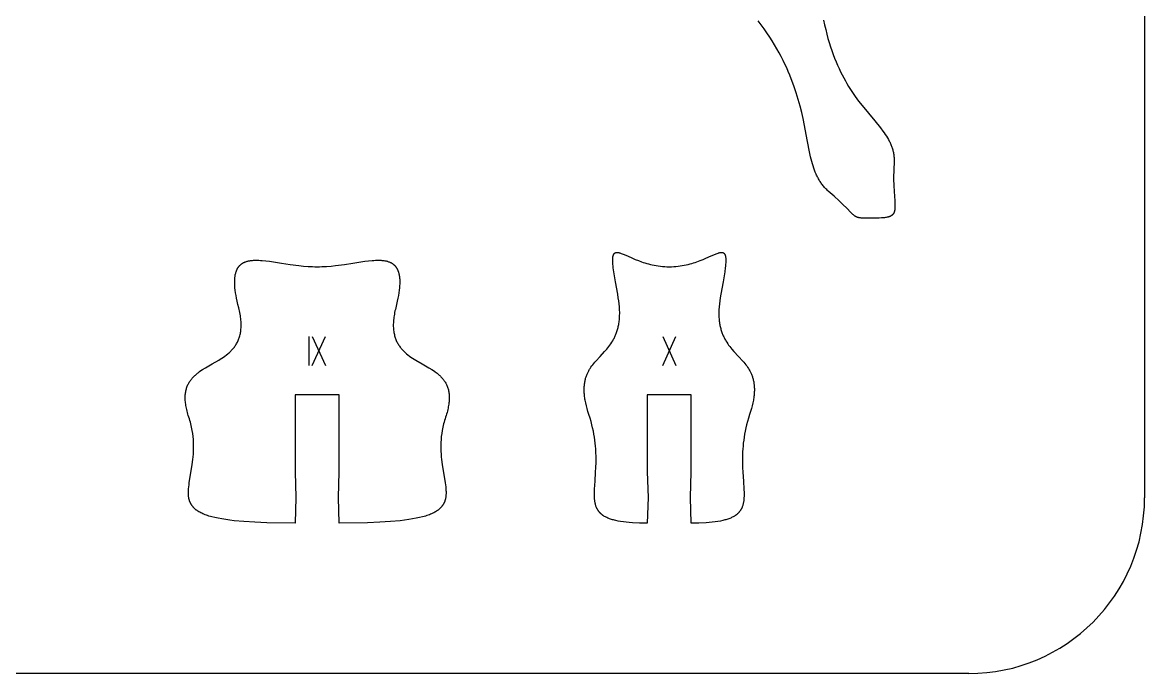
# Model space of a CAD drawing. Extents: x 1 to 221, y 1 to 131.
# Drawn here: x 144.8 to 221.4, y 1.1 to 45.6 of the extents above; entities that cross this region are included whole.
import ezdxf

# ---------------------------------------------------------------- set-up
doc = ezdxf.new("R2010")
doc.units = 0
doc.header["$MEASUREMENT"] = 0
doc.layers.add('DEFAULT', color=18, linetype='CONTINUOUS')

msp = doc.modelspace()

# ---------------------------------------------------------------- linework, layer by layer
at = {"layer": 'DEFAULT', "color": 1}
for p, q in [((221.39, 119.138), (221.39, 13.138)), ((166.396, 20.158), (163.397, 20.158)), ((163.397, 20.158), (163.397, 14.905)), ((166.396, 14.905), (166.396, 20.158)), ((190.433, 20.158), (187.434, 20.158)), ((187.434, 20.158), (187.434, 14.905)), ((190.433, 14.905), (190.433, 20.158)), ((163.397, 14.905), (163.446, 13.155)), ((166.346, 13.155), (166.396, 14.905)), ((187.434, 14.905), (187.484, 13.155)), ((190.383, 13.155), (190.433, 14.905)), ((163.446, 13.155), (163.397, 11.405)), ((166.396, 11.405), (166.346, 13.155)), ((187.484, 13.155), (187.434, 11.405)), ((190.433, 11.405), (190.383, 13.155)), ((209.39, 1.138), (13.39, 1.138))]:
    msp.add_line(p, q, dxfattribs=at)
at = {"layer": 'DEFAULT', "color": 250}
for p, q in [((164.339, 22.158), (164.339, 24.154)), ((164.562, 24.154), (165.452, 22.158)), ((164.562, 22.158), (165.452, 24.154)), ((188.487, 24.154), (189.378, 22.158)), ((188.487, 22.158), (189.378, 24.154))]:
    msp.add_line(p, q, dxfattribs=at)
at = {"layer": 'DEFAULT', "color": 1}
for points in [[(199.794, 34.072), (199.739, 34.121), (199.686, 34.17), (199.635, 34.221), (199.585, 34.272), (199.536, 34.325), (199.489, 34.378), (199.443, 34.432), (199.399, 34.488), (199.357, 34.544), (199.315, 34.601), (199.275, 34.659), (199.236, 34.718), (199.198, 34.778), (199.162, 34.839), (199.127, 34.901), (199.093, 34.964), (199.059, 35.028), (199.027, 35.093), (198.996, 35.158), (198.966, 35.225), (198.909, 35.361), (198.855, 35.5), (198.805, 35.643), (198.757, 35.79), (198.712, 35.94), (198.669, 36.094), (198.59, 36.412), (198.517, 36.744), (198.378, 37.449), (198.073, 39.017), (197.977, 39.44), (197.869, 39.876), (197.747, 40.324), (197.607, 40.784), (197.448, 41.255), (197.268, 41.737), (197.169, 41.983), (197.064, 42.231), (196.953, 42.482), (196.834, 42.736), (196.709, 42.993), (196.576, 43.252), (196.435, 43.514), (196.287, 43.778), (196.13, 44.045), (195.965, 44.315), (195.791, 44.587), (195.608, 44.862), (195.416, 45.139), (195.213, 45.419), (195.001, 45.701)], [(199.476, 45.738), (199.544, 45.411), (199.617, 45.095), (199.693, 44.788), (199.773, 44.491), (199.857, 44.204), (199.944, 43.926), (200.034, 43.657), (200.127, 43.397), (200.223, 43.145), (200.322, 42.901), (200.423, 42.666), (200.526, 42.438), (200.632, 42.217), (200.739, 42.004), (200.848, 41.798), (200.958, 41.598), (201.069, 41.405), (201.182, 41.218), (201.409, 40.862), (201.638, 40.527), (201.867, 40.213), (202.096, 39.916), (202.963, 38.867), (203.348, 38.397), (203.523, 38.169), (203.606, 38.055), (203.684, 37.942), (203.759, 37.829), (203.83, 37.715), (203.897, 37.601), (203.959, 37.486), (203.988, 37.428), (204.016, 37.37), (204.043, 37.312), (204.069, 37.253), (204.093, 37.193), (204.116, 37.134), (204.138, 37.074), (204.159, 37.013), (204.178, 36.952), (204.196, 36.89), (204.212, 36.828), (204.227, 36.765), (204.241, 36.701), (204.253, 36.637), (204.263, 36.572), (204.272, 36.506), (204.28, 36.44), (204.285, 36.373), (204.29, 36.305), (204.292, 36.236), (204.293, 36.166), (204.293, 36.095), (204.29, 36.023), (204.286, 35.951)], [(204.286, 35.951), (204.27, 35.665), (204.259, 35.394), (204.255, 35.137), (204.254, 34.894), (204.265, 34.447), (204.285, 34.051), (204.33, 33.4), (204.338, 33.265), (204.343, 33.14), (204.344, 33.024), (204.343, 32.97), (204.341, 32.918), (204.338, 32.869), (204.333, 32.822), (204.33, 32.799), (204.327, 32.777), (204.323, 32.755), (204.319, 32.734), (204.314, 32.713), (204.31, 32.693), (204.304, 32.673), (204.298, 32.654), (204.292, 32.636), (204.285, 32.618), (204.278, 32.6), (204.274, 32.592), (204.27, 32.583), (204.266, 32.575), (204.262, 32.566), (204.258, 32.558), (204.253, 32.55), (204.249, 32.542), (204.244, 32.535), (204.239, 32.527), (204.234, 32.519), (204.229, 32.512), (204.224, 32.505), (204.218, 32.498), (204.213, 32.49), (204.207, 32.483), (204.201, 32.477), (204.195, 32.47), (204.189, 32.463), (204.183, 32.457), (204.176, 32.45), (204.17, 32.444), (204.163, 32.438), (204.156, 32.432), (204.149, 32.426), (204.142, 32.42), (204.134, 32.414), (204.127, 32.408), (204.119, 32.403), (204.111, 32.397), (204.103, 32.392), (204.095, 32.387), (204.087, 32.382), (204.069, 32.371), (204.051, 32.362), (204.033, 32.353), (204.013, 32.344), (203.993, 32.335), (203.972, 32.327), (203.95, 32.319), (203.928, 32.312), (203.905, 32.305), (203.881, 32.298), (203.856, 32.292), (203.83, 32.286), (203.804, 32.28), (203.749, 32.27), (203.69, 32.261), (203.627, 32.253), (203.561, 32.247), (203.492, 32.241), (203.418, 32.237), (203.259, 32.231), (203.084, 32.229)], [(203.084, 32.229), (202.471, 32.224), (202.248, 32.224), (202.153, 32.225), (202.068, 32.229), (202.028, 32.232), (201.99, 32.235), (201.955, 32.239), (201.92, 32.244), (201.888, 32.25), (201.872, 32.253), (201.856, 32.257), (201.841, 32.26), (201.826, 32.264), (201.812, 32.268), (201.797, 32.273), (201.783, 32.277), (201.769, 32.282), (201.755, 32.287), (201.742, 32.293), (201.728, 32.299), (201.715, 32.305), (201.701, 32.311), (201.688, 32.318), (201.675, 32.325), (201.662, 32.332), (201.649, 32.34), (201.636, 32.348), (201.623, 32.356), (201.61, 32.365), (201.584, 32.383), (201.558, 32.403), (201.531, 32.425), (201.504, 32.448), (201.476, 32.473), (201.417, 32.528), (201.353, 32.59), (201.028, 32.921), (200.807, 33.143), (200.534, 33.406), (200.199, 33.715), (199.794, 34.072)], [(185.413, 27.023), (185.254, 27.876), (185.145, 28.553), (185.109, 28.831), (185.096, 28.956), (185.086, 29.071), (185.079, 29.178), (185.075, 29.276), (185.074, 29.365), (185.075, 29.407), (185.076, 29.447), (185.079, 29.485), (185.082, 29.52), (185.086, 29.554), (185.09, 29.586), (185.093, 29.602), (185.096, 29.617), (185.099, 29.631), (185.102, 29.645), (185.106, 29.659), (185.109, 29.672), (185.113, 29.684), (185.117, 29.697), (185.121, 29.708), (185.126, 29.72), (185.13, 29.731), (185.135, 29.741), (185.14, 29.751), (185.145, 29.761), (185.151, 29.771), (185.156, 29.78), (185.162, 29.788), (185.168, 29.796), (185.174, 29.804), (185.181, 29.811), (185.187, 29.818), (185.194, 29.825), (185.201, 29.831), (185.208, 29.837), (185.215, 29.843), (185.223, 29.848), (185.231, 29.853), (185.239, 29.857), (185.247, 29.861), (185.255, 29.865), (185.264, 29.869), (185.272, 29.872), (185.281, 29.875), (185.291, 29.877), (185.3, 29.879), (185.309, 29.881), (185.319, 29.883), (185.329, 29.884), (185.339, 29.885), (185.35, 29.885), (185.36, 29.886), (185.371, 29.886), (185.382, 29.885), (185.393, 29.885), (185.404, 29.884), (185.416, 29.883), (185.427, 29.882), (185.439, 29.88), (185.452, 29.878), (185.464, 29.876), (185.489, 29.871), (185.515, 29.865), (185.542, 29.858), (185.57, 29.85), (185.598, 29.841), (185.657, 29.821), (185.72, 29.797), (185.785, 29.771), (186.08, 29.642), (186.426, 29.486), (186.618, 29.404), (186.823, 29.322), (187.041, 29.242), (187.155, 29.203), (187.272, 29.165), (187.393, 29.129), (187.517, 29.095), (187.644, 29.063), (187.774, 29.033), (187.907, 29.005), (188.044, 28.981), (188.184, 28.959), (188.327, 28.941), (188.474, 28.926), (188.624, 28.915), (188.777, 28.909), (188.933, 28.907)], [(188.933, 28.907), (189.09, 28.909), (189.243, 28.915), (189.393, 28.926), (189.54, 28.941), (189.683, 28.959), (189.823, 28.981), (189.96, 29.005), (190.093, 29.033), (190.224, 29.063), (190.351, 29.095), (190.474, 29.129), (190.595, 29.165), (190.712, 29.203), (190.826, 29.242), (191.044, 29.322), (191.25, 29.404), (191.442, 29.486), (191.788, 29.642), (192.083, 29.771), (192.148, 29.797), (192.211, 29.821), (192.27, 29.841), (192.299, 29.85), (192.326, 29.858), (192.353, 29.865), (192.379, 29.871), (192.404, 29.876), (192.417, 29.878), (192.429, 29.88), (192.441, 29.882), (192.453, 29.883), (192.464, 29.884), (192.475, 29.885), (192.487, 29.885), (192.497, 29.886), (192.508, 29.886), (192.519, 29.885), (192.529, 29.885), (192.539, 29.884), (192.549, 29.883), (192.559, 29.881), (192.568, 29.879), (192.578, 29.877), (192.587, 29.875), (192.596, 29.872), (192.605, 29.869), (192.613, 29.865), (192.622, 29.861), (192.63, 29.857), (192.638, 29.853), (192.645, 29.848), (192.653, 29.843), (192.66, 29.837), (192.668, 29.831), (192.675, 29.825), (192.681, 29.818), (192.688, 29.811), (192.694, 29.804), (192.7, 29.796), (192.706, 29.788), (192.712, 29.78), (192.718, 29.771), (192.723, 29.761), (192.728, 29.751), (192.733, 29.741), (192.738, 29.731), (192.743, 29.72), (192.747, 29.708), (192.751, 29.697), (192.755, 29.684), (192.759, 29.672), (192.763, 29.659), (192.766, 29.645), (192.77, 29.631), (192.773, 29.617), (192.775, 29.602), (192.778, 29.586), (192.783, 29.554), (192.787, 29.52), (192.79, 29.485), (192.792, 29.447), (192.794, 29.407), (192.794, 29.365), (192.794, 29.276), (192.79, 29.178), (192.782, 29.071), (192.772, 28.956), (192.759, 28.831), (192.723, 28.553), (192.613, 27.876), (192.454, 27.023)], [(159.534, 26.109), (159.479, 26.333), (159.43, 26.548), (159.388, 26.752), (159.352, 26.947), (159.322, 27.132), (159.299, 27.308), (159.281, 27.476), (159.269, 27.634), (159.265, 27.71), (159.263, 27.784), (159.262, 27.856), (159.262, 27.925), (159.264, 27.993), (159.267, 28.059), (159.272, 28.122), (159.278, 28.184), (159.285, 28.244), (159.294, 28.302), (159.304, 28.358), (159.315, 28.412), (159.328, 28.464), (159.341, 28.515), (159.357, 28.563), (159.365, 28.587), (159.373, 28.61), (159.382, 28.633), (159.39, 28.656), (159.4, 28.678), (159.409, 28.699), (159.419, 28.72), (159.429, 28.741), (159.44, 28.761), (159.451, 28.781), (159.462, 28.801), (159.473, 28.82), (159.485, 28.838), (159.497, 28.857), (159.509, 28.875), (159.521, 28.892), (159.534, 28.909), (159.547, 28.926), (159.561, 28.942), (159.575, 28.958), (159.589, 28.974), (159.603, 28.989), (159.617, 29.004), (159.632, 29.019), (159.647, 29.033), (159.663, 29.047), (159.678, 29.06), (159.694, 29.073), (159.71, 29.086), (159.727, 29.098), (159.743, 29.11), (159.76, 29.122), (159.778, 29.133), (159.795, 29.144), (159.813, 29.155), (159.831, 29.166), (159.849, 29.176), (159.868, 29.185), (159.887, 29.195), (159.906, 29.204), (159.925, 29.213), (159.945, 29.221), (159.984, 29.237), (160.025, 29.252), (160.067, 29.266), (160.11, 29.279), (160.154, 29.29), (160.198, 29.301), (160.244, 29.31), (160.29, 29.319), (160.338, 29.326), (160.386, 29.333), (160.435, 29.338), (160.485, 29.343), (160.536, 29.346), (160.587, 29.349), (160.693, 29.352), (160.802, 29.352), (160.914, 29.349), (161.029, 29.343), (161.147, 29.335), (161.391, 29.312), (161.645, 29.28), (161.909, 29.243), (162.462, 29.158), (163.044, 29.068), (163.648, 28.987), (163.956, 28.954), (164.267, 28.929), (164.581, 28.912), (164.739, 28.908), (164.896, 28.907)], [(164.896, 28.907), (165.054, 28.908), (165.212, 28.912), (165.526, 28.929), (165.838, 28.954), (166.146, 28.987), (166.75, 29.068), (167.332, 29.158), (167.885, 29.243), (168.149, 29.28), (168.403, 29.312), (168.647, 29.335), (168.765, 29.343), (168.88, 29.349), (168.992, 29.352), (169.101, 29.352), (169.207, 29.349), (169.258, 29.346), (169.309, 29.343), (169.359, 29.338), (169.408, 29.333), (169.456, 29.326), (169.504, 29.319), (169.55, 29.31), (169.596, 29.301), (169.64, 29.29), (169.684, 29.279), (169.727, 29.266), (169.769, 29.252), (169.809, 29.237), (169.849, 29.221), (169.869, 29.213), (169.888, 29.204), (169.907, 29.195), (169.926, 29.185), (169.944, 29.176), (169.963, 29.166), (169.981, 29.155), (169.998, 29.144), (170.016, 29.133), (170.033, 29.122), (170.05, 29.11), (170.067, 29.098), (170.083, 29.086), (170.099, 29.073), (170.115, 29.06), (170.131, 29.047), (170.146, 29.033), (170.161, 29.019), (170.176, 29.004), (170.191, 28.989), (170.205, 28.974), (170.219, 28.958), (170.233, 28.942), (170.246, 28.926), (170.259, 28.909), (170.272, 28.892), (170.284, 28.875), (170.297, 28.857), (170.309, 28.838), (170.32, 28.82), (170.332, 28.801), (170.343, 28.781), (170.354, 28.761), (170.364, 28.741), (170.374, 28.72), (170.384, 28.699), (170.394, 28.678), (170.403, 28.656), (170.412, 28.633), (170.42, 28.61), (170.429, 28.587), (170.437, 28.563), (170.452, 28.515), (170.466, 28.464), (170.478, 28.412), (170.489, 28.358), (170.499, 28.302), (170.508, 28.244), (170.515, 28.184), (170.521, 28.122), (170.526, 28.059), (170.529, 27.993), (170.531, 27.925), (170.531, 27.856), (170.53, 27.784), (170.528, 27.71), (170.524, 27.634), (170.512, 27.476), (170.494, 27.308), (170.471, 27.132), (170.441, 26.947), (170.405, 26.752), (170.362, 26.548), (170.314, 26.333), (170.259, 26.109)], [(183.451, 18.81), (183.383, 19.022), (183.324, 19.226), (183.273, 19.422), (183.23, 19.609), (183.194, 19.789), (183.18, 19.877), (183.167, 19.962), (183.155, 20.046), (183.146, 20.128), (183.138, 20.208), (183.132, 20.286), (183.128, 20.363), (183.125, 20.439), (183.124, 20.512), (183.125, 20.585), (183.127, 20.655), (183.13, 20.725), (183.136, 20.793), (183.142, 20.859), (183.15, 20.924), (183.159, 20.988), (183.17, 21.051), (183.182, 21.112), (183.195, 21.172), (183.21, 21.231), (183.225, 21.289), (183.242, 21.345), (183.26, 21.401), (183.28, 21.456), (183.3, 21.509), (183.321, 21.562), (183.344, 21.614), (183.367, 21.664), (183.391, 21.714), (183.416, 21.764), (183.442, 21.812), (183.469, 21.86), (183.497, 21.907), (183.526, 21.953), (183.585, 22.043), (183.647, 22.132), (183.712, 22.218), (183.779, 22.302), (183.848, 22.386), (183.919, 22.468), (184.214, 22.789), (184.515, 23.115), (184.664, 23.285), (184.736, 23.373), (184.807, 23.463), (184.877, 23.555), (184.944, 23.651), (185.01, 23.749), (185.072, 23.851), (185.103, 23.903), (185.133, 23.956), (185.162, 24.01), (185.19, 24.065), (185.217, 24.122), (185.244, 24.179), (185.27, 24.237), (185.294, 24.297), (185.318, 24.358), (185.341, 24.42), (185.363, 24.483), (185.384, 24.547), (185.403, 24.613), (185.422, 24.68), (185.44, 24.749), (185.456, 24.819), (185.471, 24.89), (185.485, 24.964), (185.498, 25.038), (185.509, 25.114), (185.519, 25.192), (185.528, 25.271), (185.535, 25.352), (185.541, 25.435), (185.545, 25.52), (185.548, 25.606), (185.549, 25.694), (185.549, 25.784), (185.544, 25.97), (185.532, 26.164), (185.513, 26.366), (185.487, 26.576), (185.454, 26.795), (185.413, 27.023)], [(192.454, 27.023), (192.413, 26.795), (192.38, 26.576), (192.354, 26.366), (192.335, 26.164), (192.323, 25.97), (192.318, 25.784), (192.318, 25.694), (192.319, 25.606), (192.322, 25.52), (192.326, 25.435), (192.332, 25.352), (192.339, 25.271), (192.348, 25.192), (192.358, 25.114), (192.37, 25.038), (192.382, 24.964), (192.396, 24.89), (192.411, 24.819), (192.428, 24.749), (192.445, 24.68), (192.464, 24.613), (192.484, 24.547), (192.505, 24.483), (192.526, 24.42), (192.549, 24.358), (192.573, 24.297), (192.598, 24.237), (192.624, 24.179), (192.65, 24.122), (192.678, 24.065), (192.706, 24.01), (192.735, 23.956), (192.765, 23.903), (192.795, 23.851), (192.858, 23.749), (192.924, 23.651), (192.991, 23.555), (193.061, 23.463), (193.132, 23.373), (193.205, 23.285), (193.353, 23.115), (193.655, 22.789), (193.95, 22.468), (194.021, 22.386), (194.09, 22.302), (194.157, 22.218), (194.222, 22.132), (194.284, 22.043), (194.344, 21.953), (194.372, 21.907), (194.4, 21.86), (194.427, 21.812), (194.453, 21.764), (194.479, 21.714), (194.503, 21.664), (194.526, 21.614), (194.549, 21.562), (194.57, 21.509), (194.59, 21.456), (194.609, 21.401), (194.628, 21.345), (194.645, 21.289), (194.66, 21.231), (194.675, 21.172), (194.688, 21.112), (194.7, 21.051), (194.711, 20.988), (194.72, 20.924), (194.728, 20.859), (194.735, 20.793), (194.74, 20.725), (194.743, 20.655), (194.745, 20.585), (194.746, 20.512), (194.745, 20.439), (194.742, 20.363), (194.738, 20.286), (194.732, 20.208), (194.724, 20.128), (194.715, 20.046), (194.704, 19.962), (194.691, 19.877), (194.676, 19.789), (194.641, 19.609), (194.598, 19.422), (194.546, 19.226), (194.487, 19.022), (194.419, 18.81)], [(156.13, 18.641), (156.095, 18.748), (156.063, 18.853), (156.034, 18.955), (156.008, 19.055), (155.984, 19.153), (155.963, 19.248), (155.944, 19.341), (155.928, 19.432), (155.915, 19.521), (155.904, 19.608), (155.895, 19.693), (155.888, 19.776), (155.884, 19.857), (155.883, 19.936), (155.883, 20.012), (155.886, 20.088), (155.89, 20.161), (155.897, 20.232), (155.906, 20.302), (155.917, 20.37), (155.93, 20.437), (155.944, 20.502), (155.961, 20.565), (155.98, 20.626), (156, 20.687), (156.022, 20.745), (156.046, 20.803), (156.071, 20.858), (156.098, 20.913), (156.126, 20.966), (156.156, 21.018), (156.188, 21.069), (156.221, 21.118), (156.255, 21.167), (156.291, 21.214), (156.328, 21.26), (156.367, 21.305), (156.406, 21.349), (156.447, 21.392), (156.489, 21.434), (156.532, 21.476), (156.576, 21.516), (156.621, 21.556), (156.667, 21.595), (156.714, 21.633), (156.761, 21.67), (156.859, 21.744), (156.96, 21.814), (157.064, 21.883), (157.278, 22.016), (157.722, 22.272), (158.17, 22.531), (158.28, 22.598), (158.388, 22.668), (158.494, 22.739), (158.599, 22.813), (158.7, 22.889), (158.799, 22.969), (158.847, 23.01), (158.895, 23.052), (158.941, 23.094), (158.987, 23.138), (159.031, 23.183), (159.075, 23.228), (159.117, 23.275), (159.158, 23.323), (159.198, 23.372), (159.237, 23.422), (159.275, 23.474), (159.311, 23.526), (159.346, 23.58), (159.38, 23.636), (159.412, 23.692), (159.443, 23.75), (159.472, 23.81), (159.5, 23.871), (159.526, 23.933), (159.551, 23.998), (159.573, 24.063), (159.594, 24.131), (159.614, 24.2), (159.631, 24.271), (159.647, 24.343), (159.661, 24.418), (159.673, 24.494), (159.682, 24.572), (159.69, 24.652), (159.696, 24.734), (159.699, 24.818), (159.701, 24.904), (159.7, 24.992), (159.697, 25.082), (159.692, 25.174), (159.684, 25.269), (159.674, 25.366), (159.662, 25.465), (159.647, 25.566), (159.63, 25.67), (159.61, 25.776), (159.587, 25.885), (159.562, 25.996), (159.534, 26.109)], [(170.259, 26.109), (170.231, 25.996), (170.206, 25.885), (170.183, 25.776), (170.163, 25.67), (170.146, 25.566), (170.131, 25.465), (170.119, 25.366), (170.109, 25.269), (170.101, 25.174), (170.096, 25.082), (170.093, 24.992), (170.092, 24.904), (170.093, 24.818), (170.097, 24.734), (170.103, 24.652), (170.111, 24.572), (170.12, 24.494), (170.132, 24.418), (170.146, 24.343), (170.162, 24.271), (170.179, 24.2), (170.199, 24.131), (170.22, 24.063), (170.242, 23.998), (170.267, 23.933), (170.293, 23.871), (170.321, 23.81), (170.35, 23.75), (170.381, 23.692), (170.413, 23.636), (170.447, 23.58), (170.482, 23.526), (170.518, 23.474), (170.556, 23.422), (170.595, 23.372), (170.635, 23.323), (170.676, 23.275), (170.719, 23.228), (170.762, 23.183), (170.807, 23.138), (170.852, 23.094), (170.899, 23.052), (170.946, 23.01), (170.994, 22.969), (171.093, 22.889), (171.195, 22.813), (171.299, 22.739), (171.406, 22.668), (171.514, 22.598), (171.624, 22.531), (172.072, 22.272), (172.516, 22.016), (172.73, 21.883), (172.834, 21.814), (172.935, 21.744), (173.033, 21.67), (173.081, 21.633), (173.128, 21.595), (173.174, 21.556), (173.219, 21.516), (173.263, 21.476), (173.306, 21.434), (173.348, 21.392), (173.388, 21.349), (173.428, 21.305), (173.466, 21.26), (173.503, 21.214), (173.539, 21.167), (173.573, 21.118), (173.606, 21.069), (173.638, 21.018), (173.668, 20.966), (173.696, 20.913), (173.723, 20.858), (173.749, 20.803), (173.772, 20.745), (173.794, 20.687), (173.814, 20.626), (173.833, 20.565), (173.85, 20.502), (173.864, 20.437), (173.877, 20.37), (173.888, 20.302), (173.897, 20.232), (173.903, 20.161), (173.908, 20.088), (173.911, 20.012), (173.911, 19.936), (173.909, 19.857), (173.905, 19.776), (173.899, 19.693), (173.89, 19.608), (173.879, 19.521), (173.865, 19.432), (173.849, 19.341), (173.83, 19.248), (173.809, 19.153), (173.785, 19.055), (173.759, 18.955), (173.73, 18.853), (173.698, 18.748), (173.663, 18.641)], [(163.397, 11.405), (161.461, 11.432), (160.632, 11.465), (159.89, 11.512), (159.23, 11.572), (158.929, 11.607), (158.648, 11.646), (158.385, 11.688), (158.14, 11.734), (157.911, 11.783), (157.7, 11.835), (157.6, 11.863), (157.505, 11.891), (157.413, 11.921), (157.325, 11.951), (157.241, 11.982), (157.16, 12.014), (157.083, 12.046), (157.01, 12.08), (156.94, 12.115), (156.873, 12.15), (156.81, 12.186), (156.75, 12.224), (156.721, 12.242), (156.693, 12.262), (156.666, 12.281), (156.639, 12.301), (156.613, 12.32), (156.588, 12.34), (156.564, 12.361), (156.541, 12.381), (156.518, 12.402), (156.496, 12.423), (156.475, 12.444), (156.454, 12.465), (156.434, 12.487), (156.415, 12.509), (156.396, 12.531), (156.378, 12.553), (156.361, 12.576), (156.344, 12.598), (156.328, 12.621), (156.313, 12.644), (156.298, 12.668), (156.284, 12.691), (156.271, 12.715), (156.258, 12.739), (156.245, 12.764), (156.233, 12.788), (156.222, 12.813), (156.212, 12.838), (156.201, 12.863), (156.192, 12.888), (156.183, 12.914), (156.174, 12.94), (156.166, 12.966), (156.159, 12.992), (156.152, 13.019), (156.145, 13.046), (156.139, 13.073), (156.134, 13.1), (156.124, 13.155), (156.116, 13.211), (156.11, 13.268), (156.105, 13.326), (156.102, 13.385), (156.101, 13.444), (156.101, 13.505), (156.102, 13.567), (156.104, 13.629), (156.113, 13.757), (156.126, 13.888), (156.143, 14.023), (156.162, 14.162), (156.368, 15.409), (156.412, 15.758), (156.429, 15.939), (156.443, 16.123), (156.453, 16.312), (156.459, 16.504), (156.459, 16.7), (156.453, 16.9), (156.441, 17.103), (156.422, 17.311), (156.395, 17.523), (156.36, 17.739), (156.34, 17.848), (156.317, 17.958), (156.292, 18.069), (156.265, 18.182), (156.235, 18.295), (156.202, 18.409), (156.167, 18.524), (156.13, 18.641)], [(173.663, 18.641), (173.625, 18.524), (173.59, 18.409), (173.558, 18.295), (173.528, 18.182), (173.501, 18.069), (173.476, 17.958), (173.453, 17.848), (173.432, 17.739), (173.398, 17.523), (173.371, 17.311), (173.352, 17.103), (173.34, 16.9), (173.334, 16.7), (173.334, 16.504), (173.339, 16.312), (173.349, 16.123), (173.363, 15.939), (173.381, 15.758), (173.425, 15.409), (173.63, 14.162), (173.65, 14.023), (173.667, 13.888), (173.68, 13.757), (173.688, 13.629), (173.691, 13.567), (173.692, 13.505), (173.692, 13.444), (173.69, 13.385), (173.687, 13.326), (173.683, 13.268), (173.677, 13.211), (173.669, 13.155), (173.659, 13.1), (173.653, 13.073), (173.647, 13.046), (173.641, 13.019), (173.634, 12.992), (173.626, 12.966), (173.618, 12.94), (173.61, 12.914), (173.601, 12.888), (173.591, 12.863), (173.581, 12.838), (173.571, 12.813), (173.559, 12.788), (173.548, 12.764), (173.535, 12.739), (173.522, 12.715), (173.509, 12.691), (173.495, 12.668), (173.48, 12.644), (173.464, 12.621), (173.448, 12.598), (173.432, 12.576), (173.415, 12.553), (173.397, 12.531), (173.378, 12.509), (173.359, 12.487), (173.339, 12.465), (173.318, 12.444), (173.297, 12.423), (173.275, 12.402), (173.252, 12.381), (173.229, 12.361), (173.204, 12.34), (173.179, 12.32), (173.154, 12.301), (173.127, 12.281), (173.1, 12.262), (173.072, 12.242), (173.043, 12.224), (172.983, 12.186), (172.92, 12.15), (172.853, 12.115), (172.783, 12.08), (172.71, 12.046), (172.633, 12.014), (172.552, 11.982), (172.468, 11.951), (172.38, 11.921), (172.288, 11.891), (172.192, 11.863), (172.093, 11.835), (171.881, 11.783), (171.653, 11.734), (171.408, 11.688), (171.145, 11.646), (170.863, 11.607), (170.563, 11.572), (169.903, 11.512), (169.161, 11.465), (168.332, 11.432), (166.396, 11.405)], [(187.434, 11.405), (186.902, 11.412), (186.423, 11.434), (186.203, 11.45), (185.995, 11.469), (185.799, 11.492), (185.615, 11.519), (185.443, 11.549), (185.281, 11.583), (185.204, 11.602), (185.13, 11.621), (185.059, 11.641), (184.99, 11.662), (184.923, 11.684), (184.859, 11.706), (184.798, 11.73), (184.738, 11.755), (184.682, 11.78), (184.627, 11.806), (184.575, 11.834), (184.524, 11.862), (184.476, 11.891), (184.43, 11.921), (184.408, 11.936), (184.387, 11.952), (184.365, 11.967), (184.345, 11.983), (184.325, 12), (184.305, 12.016), (184.286, 12.033), (184.267, 12.05), (184.249, 12.067), (184.231, 12.084), (184.214, 12.102), (184.197, 12.119), (184.181, 12.137), (184.165, 12.156), (184.149, 12.174), (184.134, 12.193), (184.12, 12.212), (184.105, 12.231), (184.092, 12.25), (184.078, 12.27), (184.065, 12.29), (184.053, 12.31), (184.041, 12.33), (184.029, 12.35), (184.018, 12.371), (184.007, 12.392), (183.996, 12.413), (183.986, 12.435), (183.976, 12.456), (183.967, 12.478), (183.949, 12.523), (183.932, 12.568), (183.917, 12.614), (183.903, 12.661), (183.891, 12.709), (183.879, 12.758), (183.869, 12.808), (183.86, 12.859), (183.852, 12.911), (183.845, 12.963), (183.839, 13.017), (183.834, 13.071), (183.83, 13.126), (183.825, 13.24), (183.822, 13.357), (183.823, 13.477), (183.831, 13.73), (183.866, 14.278), (183.908, 14.885), (183.924, 15.211), (183.934, 15.552), (183.935, 15.907), (183.924, 16.277), (183.913, 16.468), (183.898, 16.662), (183.878, 16.86), (183.854, 17.062), (183.825, 17.267), (183.791, 17.476), (183.751, 17.689), (183.704, 17.906), (183.651, 18.126), (183.592, 18.351), (183.525, 18.578), (183.451, 18.81)], [(194.419, 18.81), (194.345, 18.578), (194.278, 18.351), (194.219, 18.126), (194.166, 17.906), (194.12, 17.689), (194.08, 17.476), (194.045, 17.267), (194.016, 17.062), (193.992, 16.86), (193.972, 16.662), (193.957, 16.468), (193.946, 16.277), (193.935, 15.907), (193.936, 15.552), (193.946, 15.211), (193.962, 14.885), (194.003, 14.278), (194.038, 13.73), (194.046, 13.477), (194.046, 13.357), (194.044, 13.24), (194.038, 13.126), (194.034, 13.071), (194.029, 13.017), (194.023, 12.963), (194.016, 12.911), (194.008, 12.859), (193.999, 12.808), (193.989, 12.758), (193.978, 12.709), (193.965, 12.661), (193.951, 12.614), (193.936, 12.568), (193.919, 12.523), (193.902, 12.478), (193.892, 12.456), (193.882, 12.435), (193.872, 12.413), (193.861, 12.392), (193.85, 12.371), (193.839, 12.35), (193.827, 12.33), (193.815, 12.31), (193.803, 12.29), (193.79, 12.27), (193.776, 12.25), (193.762, 12.231), (193.748, 12.212), (193.734, 12.193), (193.719, 12.174), (193.703, 12.156), (193.687, 12.137), (193.671, 12.119), (193.654, 12.102), (193.637, 12.084), (193.619, 12.067), (193.601, 12.05), (193.582, 12.033), (193.563, 12.016), (193.543, 12), (193.523, 11.983), (193.502, 11.967), (193.481, 11.952), (193.459, 11.936), (193.437, 11.921), (193.391, 11.891), (193.343, 11.862), (193.293, 11.834), (193.24, 11.806), (193.186, 11.78), (193.129, 11.755), (193.07, 11.73), (193.008, 11.706), (192.944, 11.684), (192.877, 11.662), (192.808, 11.641), (192.737, 11.621), (192.663, 11.602), (192.586, 11.583), (192.424, 11.549), (192.252, 11.519), (192.068, 11.492), (191.872, 11.469), (191.664, 11.45), (191.444, 11.434), (190.965, 11.412), (190.433, 11.405)]]:
    msp.add_lwpolyline(points, dxfattribs=at)
msp.add_arc((209.39, 13.138), 12, 270.00004, 359.99996, dxfattribs=at)

doc.saveas('drawing.dxf')
